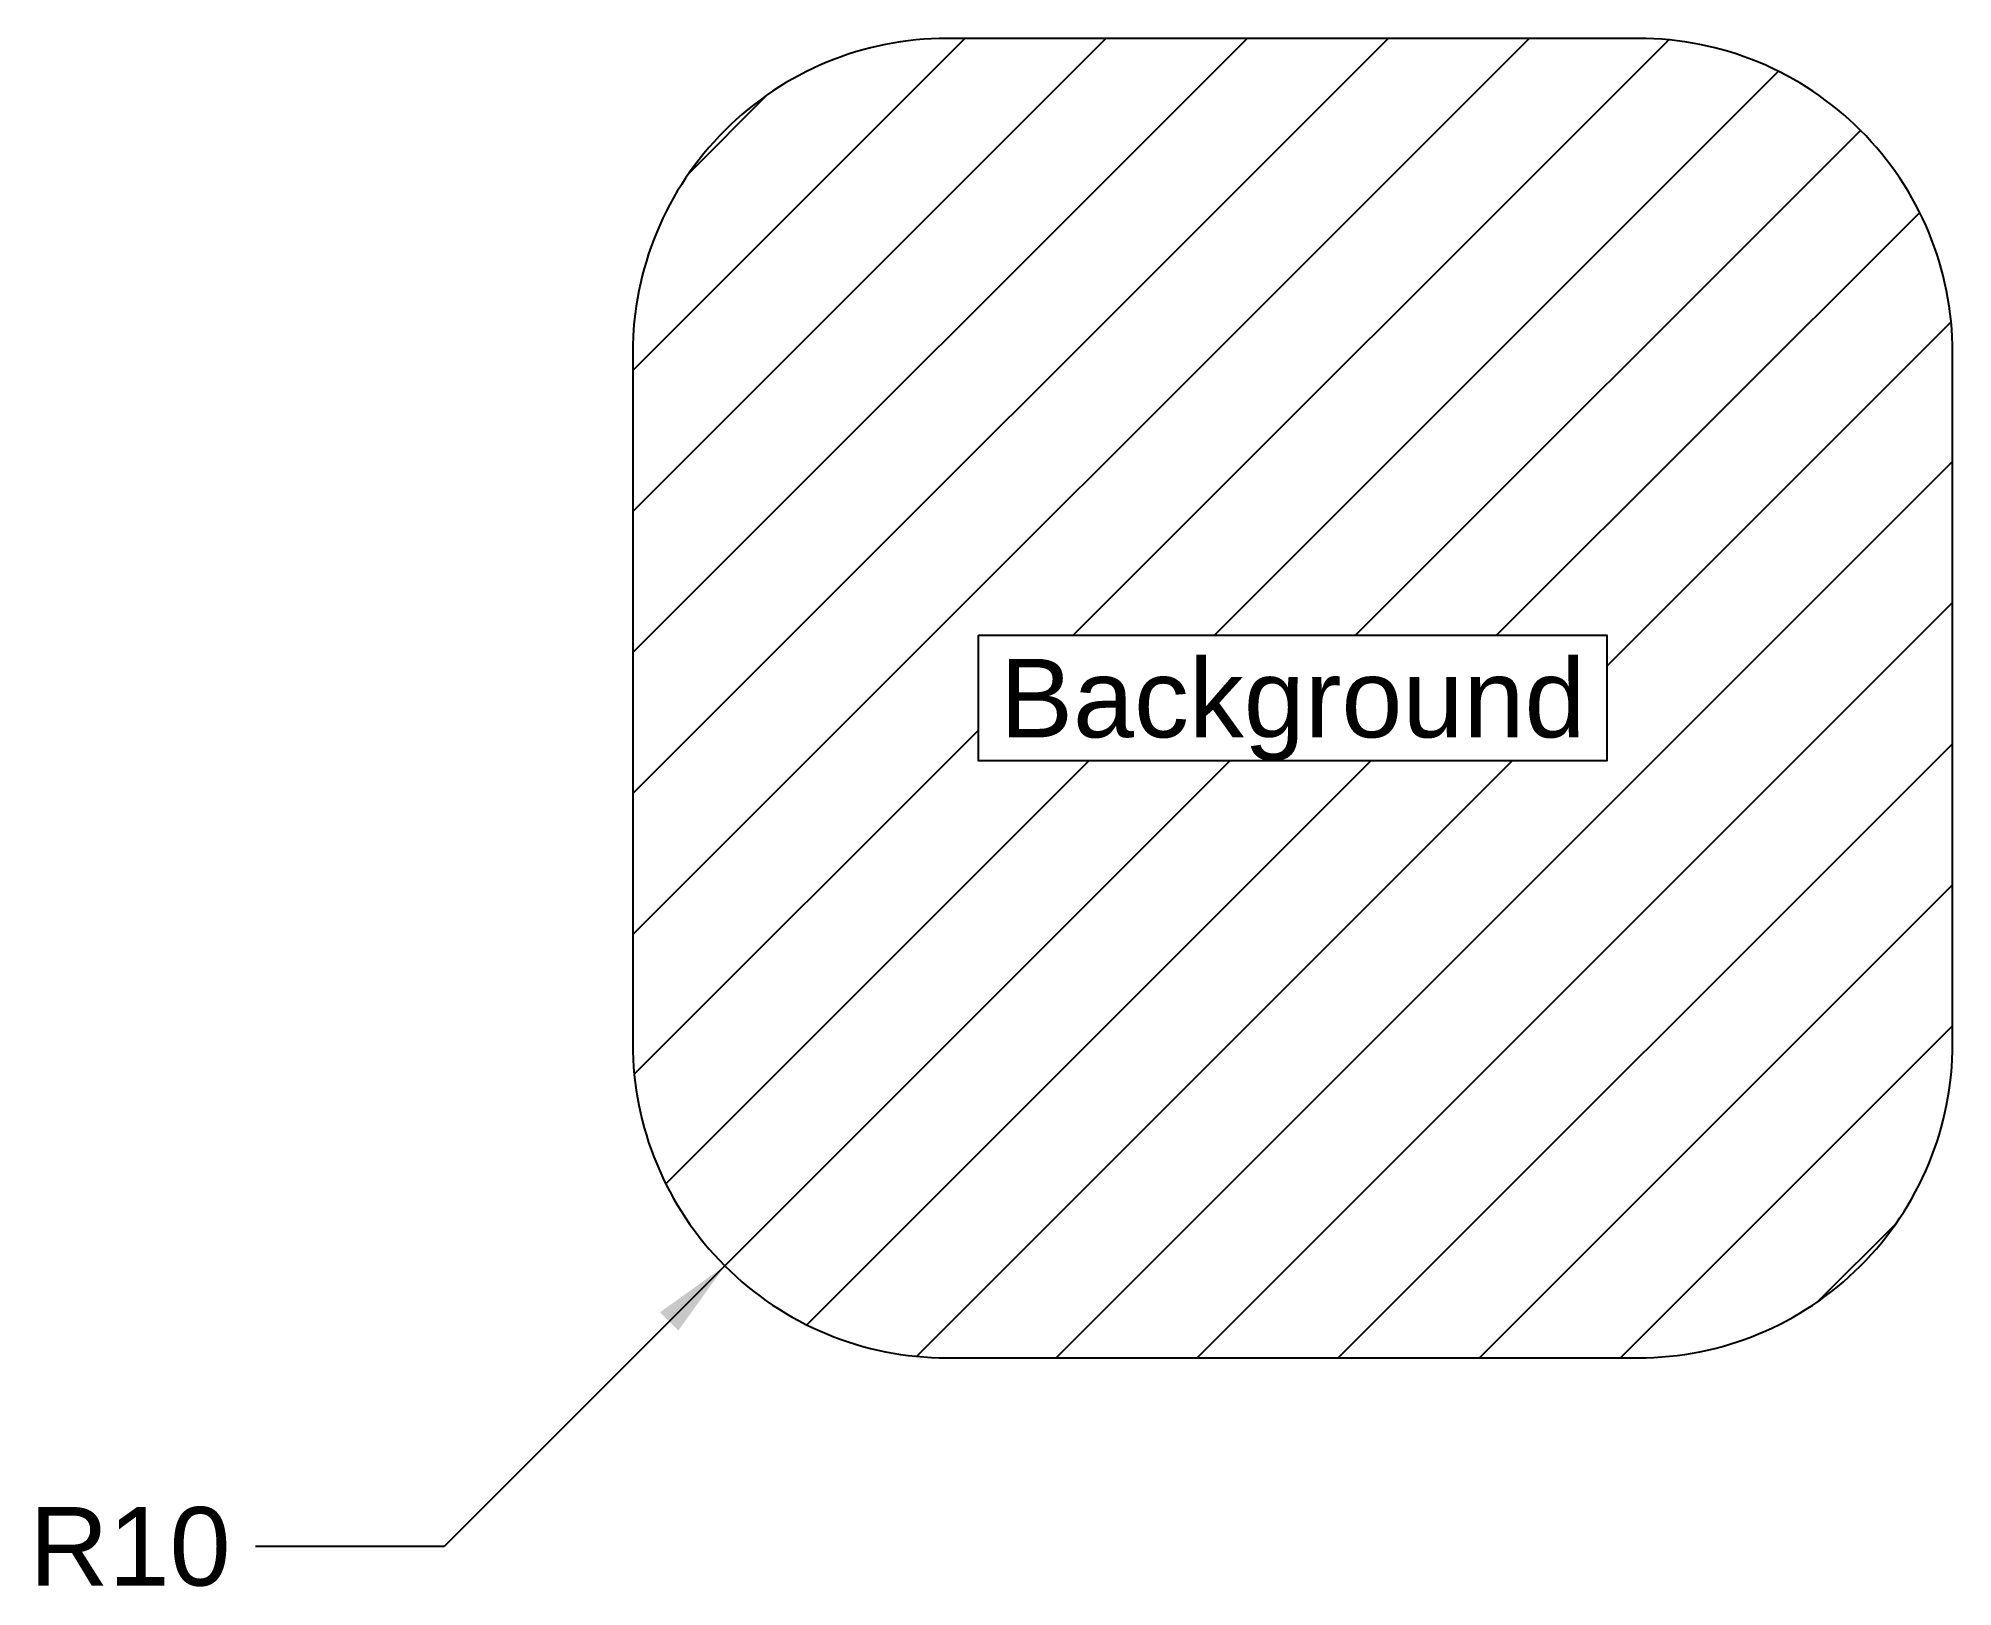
# Model space of a CAD drawing. Header units: millimetres. Extents: x -39.9 to 21, y -28.3 to 21.
import ezdxf
from ezdxf.enums import TextEntityAlignment as Align

# ---------------------------------------------------------------- set-up
doc = ezdxf.new("R2010")
doc.units = ezdxf.units.MM
doc.layers.get('0').update_dxf_attribs({"lineweight": 25})
doc.layers.add('dimensions', color=3, linetype='Continuous', lineweight=25, true_color=0x00ff00)
doc.styles.add('textstyle11', font='arial.ttf')
doc.styles.add('textstyle12', font='arial.ttf')
doc.dimstyles.new('QCADDimStyle', dxfattribs={"dimtxt": 2.5, "dimasz": 2.5, "dimexe": 1.25, "dimexo": 0.625, "dimtad": 1, "dimtoh": 1, "dimdec": 4, "dimdsep": 46, "dimtxsty": 'Standard', "dimcen": 0.09, "dimadec": 0, "dimazin": 2, "dimtfac": 1, "dimtdec": 4, "dimtofl": 0, "dimtmove": 2, "dimatfit": 3, "dimfxl": 1, "dimtolj": 1, "dimtzin": 0, "dimarcsym": 0})

msp = doc.modelspace()

# ---------------------------------------------------------------- hatches: boundary and pattern name
at = {"transparency": 33554687}
h = msp.add_hatch(dxfattribs=at)
h.set_pattern_fill('ANSI31', color=256, style=0)
edge = h.paths.add_edge_path(flags=0)
edge.add_line((11, 21), (-11, 21))
edge.add_arc((-11, 11), 10, 90, 180)
edge.add_line((-21, 11), (-21, -11))
edge.add_arc((-11, -11), 10, 180, 270)
edge.add_line((-11, -21), (11, -21))
edge.add_arc((11, -11), 10, 270, 360)
edge.add_line((21, -11), (21, 11))
edge.add_arc((11, 11), 10, 0, 90)
h.paths.add_polyline_path([(-10, 2), (10, 2), (10, -2), (-10, -2)], flags=0)

# ---------------------------------------------------------------- linework, layer by layer
at = {"flags": 128}
msp.add_lwpolyline([(11, 21), (-11, 21, 0.414214), (-21, 11), (-21, -11, 0.414214), (-11, -21), (11, -21, 0.414214), (21, -11), (21, 11, 0.414214)], format="xyb", close=True, dxfattribs=at)
msp.add_lwpolyline([(-10, 2), (10, 2), (10, -2), (-10, -2)], close=True, dxfattribs=at)

# ---------------------------------------------------------------- texts
at = {"style": 'textstyle12'}
msp.add_text('Background', height=2.5, dxfattribs=at).set_placement((0, 0), align=Align.MIDDLE_CENTER)
at = {"layer": 'dimensions', "style": 'textstyle11'}
msp.add_text('R10', height=2.5, dxfattribs=at).set_placement((-37, -27), align=Align.MIDDLE_CENTER)

# ---------------------------------------------------------------- leaders
at = {"layer": 'dimensions'}
msp.add_leader([(-18.071, -18.071), (-27, -27), (-33, -27)], dimstyle='QCADDimStyle', dxfattribs=at)

doc.saveas('drawing.dxf')
